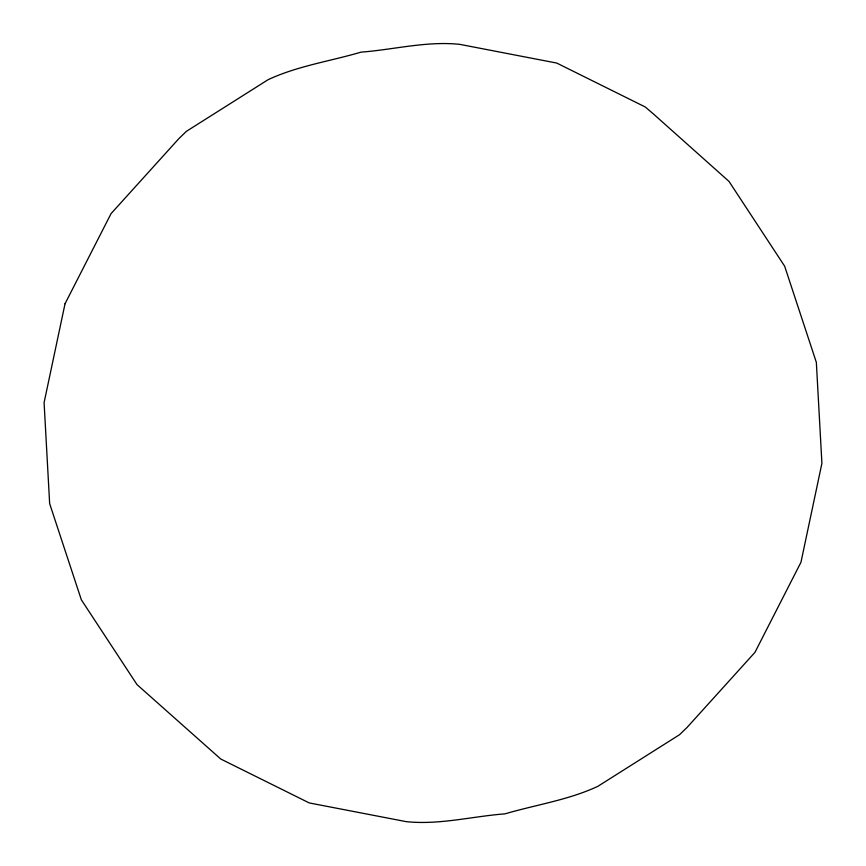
<?xml version="1.0" encoding="UTF-8"?>
<svg xmlns="http://www.w3.org/2000/svg" width="866" height="866" viewBox="0 0 866 866"><rect width="100%" height="100%" fill="white"/><g stroke="black" fill="none" stroke-linecap="round" stroke-linejoin="round"><path stroke-width="1.3" d="M65.037 303.739L44.09 402.647L49.654 503.633L81.339 599.792L137.001 684.595L220.743 759.017L309.249 802.934L406.197 821.639C439.214 825.136 472.165 816.357 504.965 813.856C535.881 804.763 568.475 800.043 597.865 786.328L679.529 734.714L686.998 727.516L754.946 652.369L800.963 562.261L821.91 463.353L816.346 362.367L784.661 266.208L728.999 181.405L653.18 113.749L645.257 106.983L556.751 63.066L459.803 44.361C426.786 40.864 393.835 49.643 361.035 52.144C330.119 61.237 297.525 65.957 268.135 79.672L186.471 131.286L179.002 138.484L111.054 213.631L65.037 303.739"/></g></svg>
